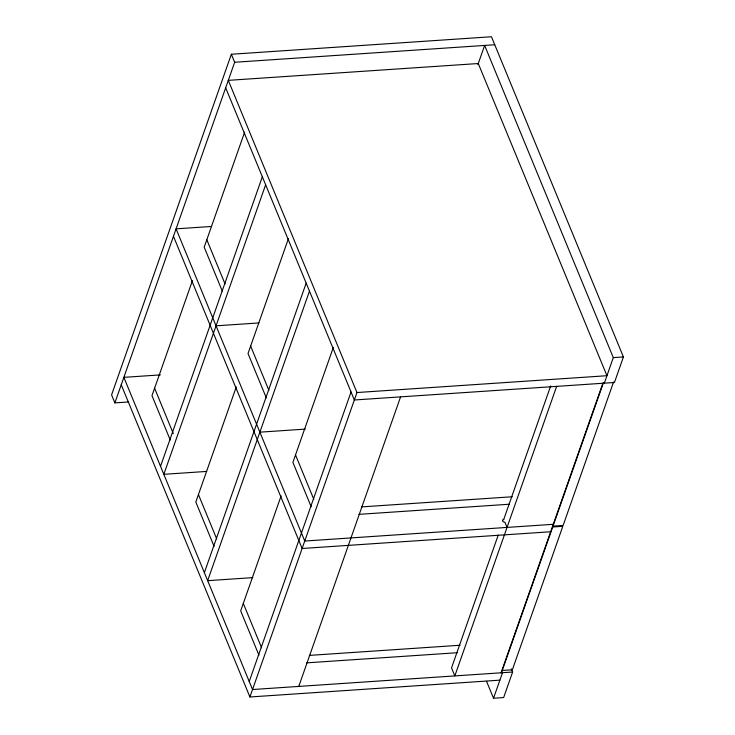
<?xml version="1.0" encoding="UTF-8"?>
<svg xmlns="http://www.w3.org/2000/svg" width="735" height="735" viewBox="0 0 735 735"><rect width="100%" height="100%" fill="white"/><g stroke="black" fill="none" stroke-linecap="round" stroke-linejoin="round"><path stroke-width="1.1" d="M225.673 87.805L354.344 399.987L614.442 382.485L623.418 356.934L491.449 36.75L231.35 54.252L111.582 394.888L114.88 402.89L128.625 401.971M114.88 402.89L234.658 62.264L231.35 54.252M192.414 280.678L151.98 395.669L170.254 440.008M244.626 132.181L204.192 247.171L222.466 291.51M160.533 466.312L262.34 176.777M265.638 184.779L163.831 474.314L206.682 471.429M236.247 387.023L195.813 502.014L214.087 546.353M288.46 238.526L248.026 353.526L266.3 397.856M204.367 572.657L306.173 283.122M309.472 291.124L207.665 580.668L252.776 577.627M281.119 495.886L240.676 610.877L258.95 655.216M333.332 347.389L292.897 462.388L311.171 506.718M249.229 681.52L351.045 391.985M499.892 680.151L249.909 696.982L356.962 392.536L228.291 80.354L478.274 63.532L606.945 375.714L356.962 392.536M477.897 64.597L484.631 45.432L613.302 357.614L604.326 383.165M298.768 686.416L400.584 396.872M498.257 535.025L451.529 667.904L454.827 675.915L556.643 386.371M503.576 519.893L550.68 385.93M501.068 672.801L602.875 383.257M603.463 382.641L553.005 526.131L563.12 525.451L613.578 381.961M511.321 668.85L512.626 672.02L503.65 697.57L493.534 698.25L502.51 672.7L501.637 670.586M234.658 62.264L494.747 44.752M211.579 226.463L176.078 228.851L304.749 541.034L553.28 524.303M216.044 325.825L258.904 322.941M160.386 374.887L123.857 377.349L252.537 689.531L512.626 672.02M613.302 357.614L623.418 356.934M259.878 432.171L305.245 429.111M361.528 506.902L512.258 496.759M358.91 514.353L509.64 504.21M550.662 531.754L302.131 548.485L173.46 236.302M309.316 655.399L460.046 645.256M306.697 662.851L457.427 652.708M507.049 527.418L504.881 522.153A1.874 1.305 19.4 0 1 502.575 520.904A1.874 1.305 19.4 0 1 503.741 519.415M486.552 681.317L493.534 698.25M206.811 239.72L225.085 284.059M250.644 346.075L268.918 390.404M295.516 454.937L313.79 499.267M154.598 388.218L173.304 433.604M198.432 494.563L216.706 538.902M243.303 603.426L261.577 647.765M121.238 384.8L249.909 696.982M552.702 526.986L502.244 670.476L512.359 669.796L562.817 526.306L552.702 526.986"/></g></svg>
